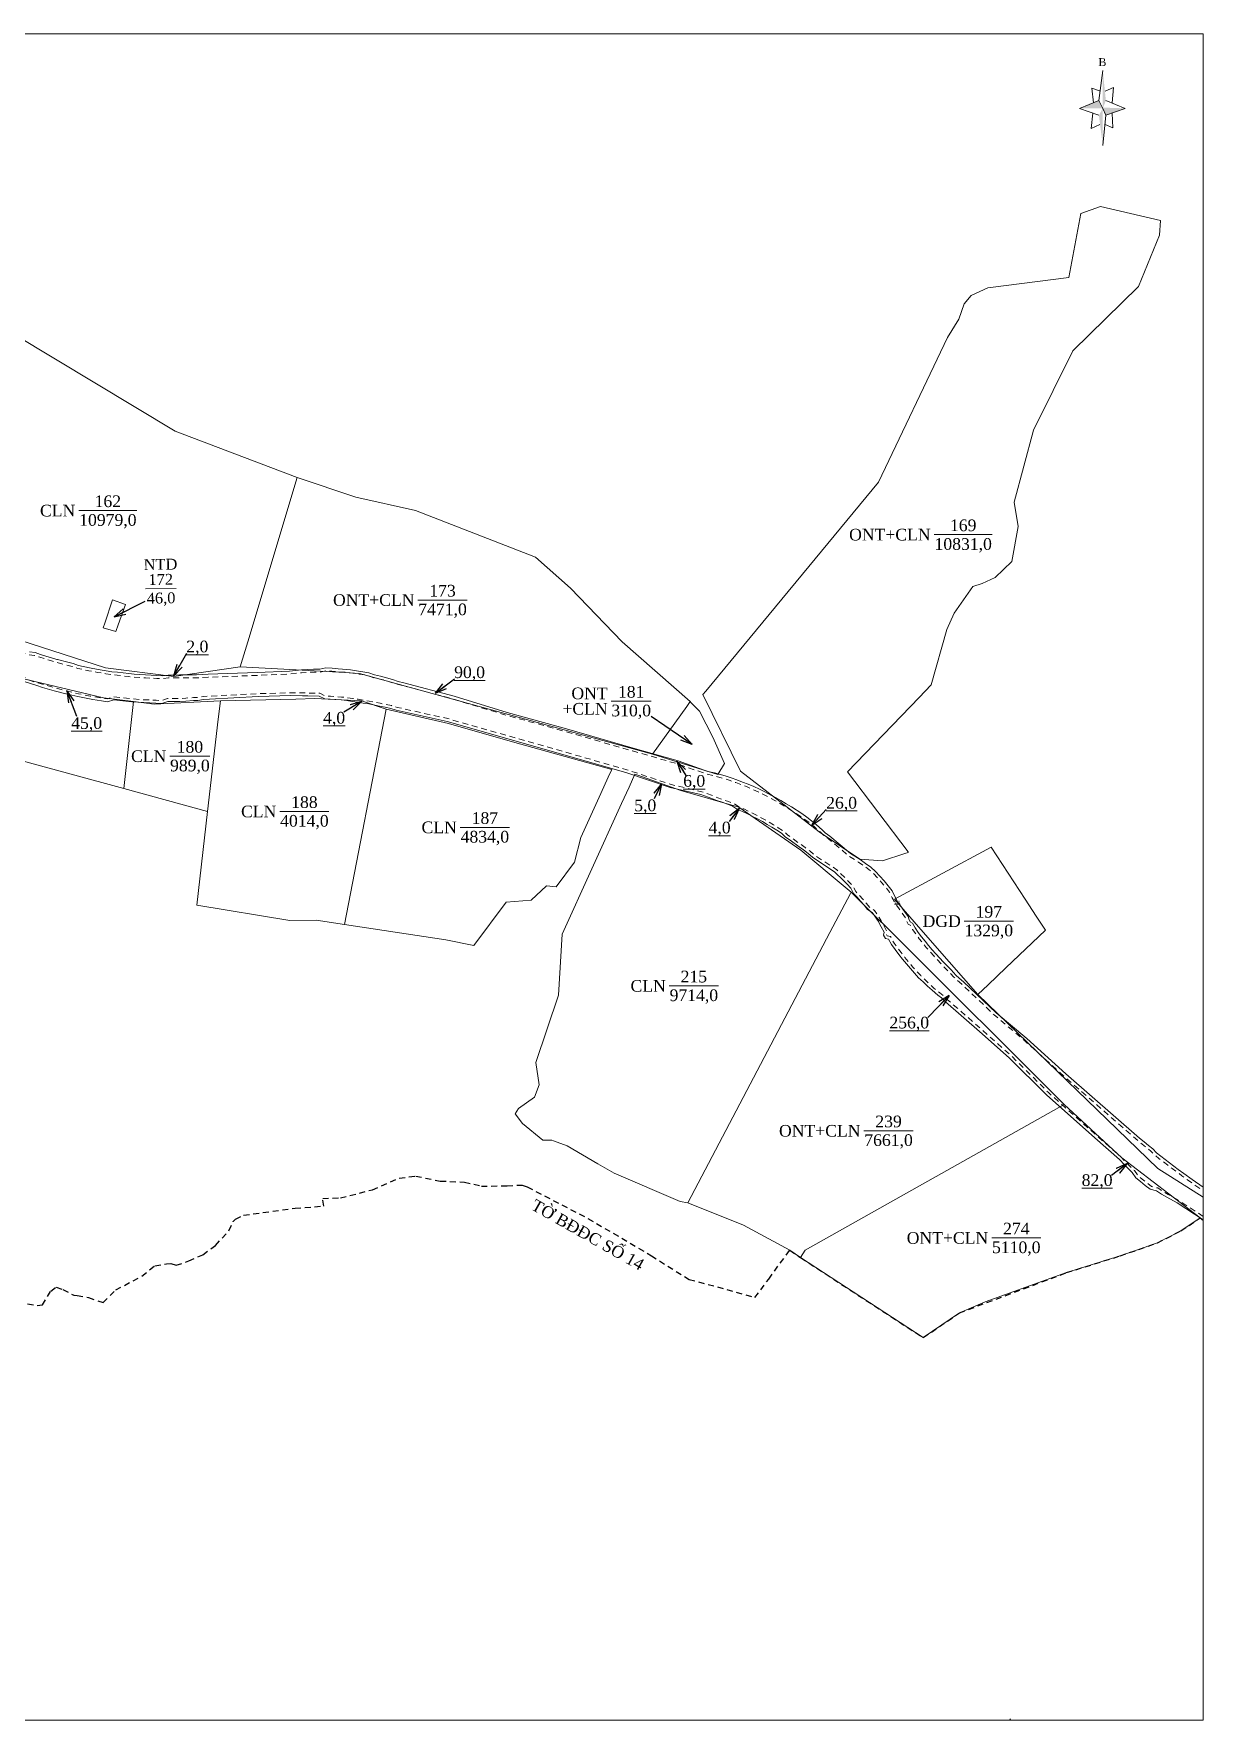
# Model space of a CAD drawing. Header units: metres. Extents: x 547819 to 548649, y 1841854 to 1842431.
# Drawn here: x 548249 to 548649, y 1841854 to 1842431 of the extents above; entities that cross this region are included whole.
import ezdxf
from ezdxf.enums import TextEntityAlignment as Align

# ---------------------------------------------------------------- set-up
doc = ezdxf.new("R2010")
doc.units = ezdxf.units.M
doc.header["$MEASUREMENT"] = 0
doc.linetypes.add('DGN Style 2', pattern=[3.355162, 2.013097, -1.342065])
for name, color, linetype, lineweight in [('Level 1', 7, 'Continuous', 0), ('Level 10', 7, 'Continuous', 0), ('Level 13', 7, 'Continuous', 0), ('Level 2', 7, 'Continuous', 0), ('Level 22', 7, 'Continuous', 0), ('Level 30', 7, 'Continuous', 0), ('Level 34', 7, 'Continuous', 0), ('Level 4', 7, 'Continuous', 0), ('Level 5', 7, 'Continuous', 0), ('Level 6', 7, 'Continuous', 0), ('Level 62', 7, 'Continuous', 0)]:
    doc.layers.add(name, color=color, linetype=linetype, lineweight=lineweight)
doc.styles.add('Style-STANDARD', font='STANDARD.shx')
doc.styles.add('Style-Times New Roman', font='times.ttf')
doc.styles.add('Style-Vntime', font='Vntime.shx')
doc.dimstyles.get("Standard").update_dxf_attribs({"dimtxt": 0.18, "dimasz": 0.18, "dimexe": 0.18, "dimexo": 0.0625, "dimgap": 0.09, "dimtad": 0, "dimtih": 1, "dimtoh": 1, "dimdec": 4, "dimzin": 0, "dimdsep": 46, "dimtxsty": 'Standard', "dimcen": 0.09, "dimadec": 0, "dimazin": 0, "dimtfac": 1, "dimtdec": 4, "dimtofl": 0, "dimtmove": 0, "dimatfit": 3, "dimfxl": 1, "dimtolj": 1, "dimtzin": 0, "dimarcsym": 0})

# ---------------------------------------------------------------- blocks, each defined once
blk = doc.blocks.new('N_THUA_18')
at = {"layer": 'Level 13', "color": 1, "linetype": 'Continuous', "lineweight": 0}
blk.add_line((-3.214408, 0), (6.747592, 0), dxfattribs=at)
at = {"layer": 'Level 13', "color": 5, "linetype": 'Continuous', "lineweight": 0, "style": 'Style-Times New Roman'}
blk.add_text('162', height=2, dxfattribs=at).set_placement((1.766592, 1.6), align=Align.MIDDLE_CENTER)
at = {"layer": 'Level 2', "color": 3, "linetype": 'Continuous', "lineweight": 0, "style": 'Style-Times New Roman'}
blk.add_text('CLN', height=2, dxfattribs=at).set_placement((-3.814408, 0), align=Align.MIDDLE_RIGHT)
at = {"layer": 'Level 4', "color": 1, "linetype": 'Continuous', "lineweight": 0, "style": 'Style-Times New Roman'}
blk.add_text('10979,0', height=2, dxfattribs=at).set_placement((1.766592, -1.6), align=Align.MIDDLE_CENTER)
blk = doc.blocks.new('N_THUA_19')
at = {"layer": 'Level 13', "color": 1, "linetype": 'Continuous', "lineweight": 0}
blk.add_line((-2.428015, -0.491715), (1.566651, -1.919022), dxfattribs=at)
at = {"layer": 'Level 13', "color": 5, "linetype": 'Continuous', "lineweight": 0, "style": 'Style-Times New Roman'}
blk.add_text('172', height=1.497107, rotation=340.33802, dxfattribs=at).set_placement((0, 0), align=Align.MIDDLE_CENTER)
at = {"layer": 'Level 2', "color": 3, "linetype": 'Continuous', "lineweight": 0, "style": 'Style-Times New Roman'}
blk.add_text('NTD', height=1.497107, rotation=340.33802, dxfattribs=at).set_placement((0.699859, 1.958724), align=Align.MIDDLE_CENTER)
at = {"layer": 'Level 4', "color": 1, "linetype": 'Continuous', "lineweight": 0, "style": 'Style-Times New Roman'}
blk.add_text('46,0', height=1.497107, rotation=340.33802, dxfattribs=at).set_placement((-0.861364, -2.410737), align=Align.MIDDLE_CENTER)
blk = doc.blocks.new('TerminatorOpen_0.5')
at = {"color": 0, "linetype": 'ByBlock', "lineweight": -2}
for q in [(-1, 0.25), (-1, 0), (-1, -0.25)]:
    blk.add_line((0, 0), q, dxfattribs=at)
blk = doc.blocks.new('N_THUA_20')
at = {"layer": 'Level 13', "color": 1, "linetype": 'Continuous', "lineweight": 0}
blk.add_line((1.70369, 0), (10.11369, 0), dxfattribs=at)
at = {"layer": 'Level 13', "color": 5, "linetype": 'Continuous', "lineweight": 0, "style": 'Style-Times New Roman'}
blk.add_text('173', height=2, dxfattribs=at).set_placement((5.90869, 1.6), align=Align.MIDDLE_CENTER)
at = {"layer": 'Level 2', "color": 3, "linetype": 'Continuous', "lineweight": 0, "style": 'Style-Times New Roman'}
blk.add_text('ONT+CLN', height=2, dxfattribs=at).set_placement((1.10369, 0), align=Align.MIDDLE_RIGHT)
at = {"layer": 'Level 4', "color": 1, "linetype": 'Continuous', "lineweight": 0, "style": 'Style-Times New Roman'}
blk.add_text('7471,0', height=2, dxfattribs=at).set_placement((5.90869, -1.6), align=Align.MIDDLE_CENTER)
blk = doc.blocks.new('N_THUA_22')
at = {"layer": 'Level 13', "color": 1, "linetype": 'Continuous', "lineweight": 0}
blk.add_line((-0.875749, 0), (5.980251, 0), dxfattribs=at)
at = {"layer": 'Level 13', "color": 5, "linetype": 'Continuous', "lineweight": 0, "style": 'Style-Times New Roman'}
blk.add_text('180', height=2, dxfattribs=at).set_placement((2.552251, 1.6), align=Align.MIDDLE_CENTER)
at = {"layer": 'Level 2', "color": 3, "linetype": 'Continuous', "lineweight": 0, "style": 'Style-Times New Roman'}
blk.add_text('CLN', height=2, dxfattribs=at).set_placement((-1.475749, 0), align=Align.MIDDLE_RIGHT)
at = {"layer": 'Level 4', "color": 1, "linetype": 'Continuous', "lineweight": 0, "style": 'Style-Times New Roman'}
blk.add_text('989,0', height=2, dxfattribs=at).set_placement((2.552251, -1.6), align=Align.MIDDLE_CENTER)
blk = doc.blocks.new('N_THUA_23')
at = {"layer": 'Level 13', "color": 1, "linetype": 'Continuous', "lineweight": 0}
blk.add_line((-2.041552, 0), (6.368448, 0), dxfattribs=at)
at = {"layer": 'Level 13', "color": 5, "linetype": 'Continuous', "lineweight": 0, "style": 'Style-Times New Roman'}
blk.add_text('188', height=2, dxfattribs=at).set_placement((2.163448, 1.6), align=Align.MIDDLE_CENTER)
at = {"layer": 'Level 2', "color": 3, "linetype": 'Continuous', "lineweight": 0, "style": 'Style-Times New Roman'}
blk.add_text('CLN', height=2, dxfattribs=at).set_placement((-2.641552, 0), align=Align.MIDDLE_RIGHT)
at = {"layer": 'Level 4', "color": 1, "linetype": 'Continuous', "lineweight": 0, "style": 'Style-Times New Roman'}
blk.add_text('4014,0', height=2, dxfattribs=at).set_placement((2.163448, -1.6), align=Align.MIDDLE_CENTER)
blk = doc.blocks.new('N_THUA_24')
at = {"layer": 'Level 13', "color": 1, "linetype": 'Continuous', "lineweight": 0}
blk.add_line((-2.042545, 0), (6.367455, 0), dxfattribs=at)
at = {"layer": 'Level 13', "color": 5, "linetype": 'Continuous', "lineweight": 0, "style": 'Style-Times New Roman'}
blk.add_text('187', height=2, dxfattribs=at).set_placement((2.162455, 1.6), align=Align.MIDDLE_CENTER)
at = {"layer": 'Level 2', "color": 3, "linetype": 'Continuous', "lineweight": 0, "style": 'Style-Times New Roman'}
blk.add_text('CLN', height=2, dxfattribs=at).set_placement((-2.642545, 0), align=Align.MIDDLE_RIGHT)
at = {"layer": 'Level 4', "color": 1, "linetype": 'Continuous', "lineweight": 0, "style": 'Style-Times New Roman'}
blk.add_text('4834,0', height=2, dxfattribs=at).set_placement((2.162455, -1.6), align=Align.MIDDLE_CENTER)
blk = doc.blocks.new('N_THUA_25')
at = {"layer": 'Level 13', "color": 1, "linetype": 'Continuous', "lineweight": 0}
blk.add_line((-2.038576, 0), (6.371424, 0), dxfattribs=at)
at = {"layer": 'Level 13', "color": 5, "linetype": 'Continuous', "lineweight": 0, "style": 'Style-Times New Roman'}
blk.add_text('215', height=2, dxfattribs=at).set_placement((2.166424, 1.6), align=Align.MIDDLE_CENTER)
at = {"layer": 'Level 2', "color": 3, "linetype": 'Continuous', "lineweight": 0, "style": 'Style-Times New Roman'}
blk.add_text('CLN', height=2, dxfattribs=at).set_placement((-2.638576, 0), align=Align.MIDDLE_RIGHT)
at = {"layer": 'Level 4', "color": 1, "linetype": 'Continuous', "lineweight": 0, "style": 'Style-Times New Roman'}
blk.add_text('9714,0', height=2, dxfattribs=at).set_placement((2.166424, -1.6), align=Align.MIDDLE_CENTER)
blk = doc.blocks.new('N_THUA_26')
at = {"layer": 'Level 13', "color": 1, "linetype": 'Continuous', "lineweight": 0}
blk.add_line((2.774286, 0), (9.630286, 0), dxfattribs=at)
at = {"layer": 'Level 13', "color": 5, "linetype": 'Continuous', "lineweight": 0, "style": 'Style-Times New Roman'}
blk.add_text('181', height=2, dxfattribs=at).set_placement((6.202286, 1.6), align=Align.MIDDLE_CENTER)
at = {"layer": 'Level 2', "color": 3, "linetype": 'Continuous', "lineweight": 0, "insert": (2.174286, 0), "char_height": 2, "attachment_point": 6, "line_spacing_factor": 0.791214, "style": 'Style-Times New Roman'}
blk.add_mtext('ONT\\P+CLN', dxfattribs=at)
at = {"layer": 'Level 4', "color": 1, "linetype": 'Continuous', "lineweight": 0, "style": 'Style-Times New Roman'}
blk.add_text('310,0', height=2, dxfattribs=at).set_placement((6.202286, -1.6), align=Align.MIDDLE_CENTER)
blk = doc.blocks.new('N_THUA_27')
at = {"layer": 'Level 13', "color": 1, "linetype": 'Continuous', "lineweight": 0}
blk.add_line((1.704687, 0), (10.114687, 0), dxfattribs=at)
at = {"layer": 'Level 13', "color": 5, "linetype": 'Continuous', "lineweight": 0, "style": 'Style-Times New Roman'}
blk.add_text('239', height=2, dxfattribs=at).set_placement((5.909687, 1.6), align=Align.MIDDLE_CENTER)
at = {"layer": 'Level 2', "color": 3, "linetype": 'Continuous', "lineweight": 0, "style": 'Style-Times New Roman'}
blk.add_text('ONT+CLN', height=2, dxfattribs=at).set_placement((1.104687, 0), align=Align.MIDDLE_RIGHT)
at = {"layer": 'Level 4', "color": 1, "linetype": 'Continuous', "lineweight": 0, "style": 'Style-Times New Roman'}
blk.add_text('7661,0', height=2, dxfattribs=at).set_placement((5.909687, -1.6), align=Align.MIDDLE_CENTER)
blk = doc.blocks.new('N_THUA_28')
at = {"layer": 'Level 13', "color": 1, "linetype": 'Continuous', "lineweight": 0}
blk.add_line((-1.69567, 0), (6.71433, 0), dxfattribs=at)
at = {"layer": 'Level 13', "color": 5, "linetype": 'Continuous', "lineweight": 0, "style": 'Style-Times New Roman'}
blk.add_text('197', height=2, dxfattribs=at).set_placement((2.50933, 1.6), align=Align.MIDDLE_CENTER)
at = {"layer": 'Level 2', "color": 3, "linetype": 'Continuous', "lineweight": 0, "style": 'Style-Times New Roman'}
blk.add_text('DGD', height=2, dxfattribs=at).set_placement((-2.29567, 0), align=Align.MIDDLE_RIGHT)
at = {"layer": 'Level 4', "color": 1, "linetype": 'Continuous', "lineweight": 0, "style": 'Style-Times New Roman'}
blk.add_text('1329,0', height=2, dxfattribs=at).set_placement((2.50933, -1.6), align=Align.MIDDLE_CENTER)
blk = doc.blocks.new('N_THUA_29')
at = {"layer": 'Level 13', "color": 1, "linetype": 'Continuous', "lineweight": 0}
blk.add_line((1.701696, 0), (10.111696, 0), dxfattribs=at)
at = {"layer": 'Level 13', "color": 5, "linetype": 'Continuous', "lineweight": 0, "style": 'Style-Times New Roman'}
blk.add_text('274', height=2, dxfattribs=at).set_placement((5.906696, 1.6), align=Align.MIDDLE_CENTER)
at = {"layer": 'Level 2', "color": 3, "linetype": 'Continuous', "lineweight": 0, "style": 'Style-Times New Roman'}
blk.add_text('ONT+CLN', height=2, dxfattribs=at).set_placement((1.101696, 0), align=Align.MIDDLE_RIGHT)
at = {"layer": 'Level 4', "color": 1, "linetype": 'Continuous', "lineweight": 0, "style": 'Style-Times New Roman'}
blk.add_text('5110,0', height=2, dxfattribs=at).set_placement((5.906696, -1.6), align=Align.MIDDLE_CENTER)
blk = doc.blocks.new('N_THUA_30')
at = {"layer": 'Level 13', "color": 1, "linetype": 'Continuous', "lineweight": 0}
blk.add_line((0.539516, 0), (10.501516, 0), dxfattribs=at)
at = {"layer": 'Level 13', "color": 5, "linetype": 'Continuous', "lineweight": 0, "style": 'Style-Times New Roman'}
blk.add_text('169', height=2, dxfattribs=at).set_placement((5.520516, 1.6), align=Align.MIDDLE_CENTER)
at = {"layer": 'Level 2', "color": 3, "linetype": 'Continuous', "lineweight": 0, "style": 'Style-Times New Roman'}
blk.add_text('ONT+CLN', height=2, dxfattribs=at).set_placement((-0.060484, 0), align=Align.MIDDLE_RIGHT)
at = {"layer": 'Level 4', "color": 1, "linetype": 'Continuous', "lineweight": 0, "style": 'Style-Times New Roman'}
blk.add_text('10831,0', height=2, dxfattribs=at).set_placement((5.520516, -1.6), align=Align.MIDDLE_CENTER)
blk = doc.blocks.new('*U38')
at = {"layer": 'Level 22', "linetype": 'Continuous', "lineweight": 0}
blk.add_hatch(color=250, dxfattribs=at).paths.add_polyline_path([(0.045, -0.218), (0.002, -0.128), (-0.295, -0.128), (-0.045, -0.028), (0.002, -0.128), (0.005, -0.128), (0.005, -0.118), (0.295, -0.128)])
at = {"layer": 'Level 22', "color": 250, "linetype": 'Continuous', "lineweight": 0}
for p, q in [((-0.045, -0.028), (0.005, 0.362)), ((-0.025, 0.092), (-0.135, 0.132)), ((-0.135, 0.132), (-0.115, -0.058)), ((0.035, 0.092), (0.145, 0.142)), ((0.145, 0.142), (0.125, -0.058)), ((-0.045, -0.028), (-0.295, -0.128)), ((-0.045, -0.218), (-0.295, -0.128)), ((-0.125, -0.188), (-0.145, -0.388)), ((0.005, -0.128), (-0.045, -0.028)), ((0.005, -0.128), (0.045, -0.218)), ((0.045, -0.028), (0.295, -0.128)), ((0.045, -0.218), (0.295, -0.128)), ((0.125, -0.188), (0.135, -0.378)), ((-0.145, -0.388), (-0.035, -0.338)), ((0.045, -0.218), (0.005, -0.608)), ((0.135, -0.378), (0.035, -0.338))]:
    blk.add_line(p, q, dxfattribs=at)
at = {"layer": 'Level 22', "color": 250, "linetype": 'Continuous', "lineweight": 0, "extrusion": (0, 0, -1)}
blk.add_solid([(-0.005, 0.362), (-0.045, -0.028), (-0.005, -0.128)], dxfattribs=at)
at = {"layer": 'Level 22', "color": 250, "linetype": 'Continuous', "lineweight": 0}
blk.add_solid([(0.005, -0.128), (0.005, -0.608), (-0.045, -0.218)], dxfattribs=at)
at = {"layer": 'Level 22', "color": 250, "linetype": 'Continuous', "lineweight": 0, "style": 'Style-Vntime'}
blk.add_text('B', height=0.102, dxfattribs=at).set_placement((0, 0.47), align=Align.MIDDLE_CENTER)

msp = doc.modelspace()

# ---------------------------------------------------------------- linework, layer by layer
at = {"layer": 'Level 10', "color": 7, "lineweight": 0}
for p, q in [((548279.45, 1842172.88), (548282.81, 1842202.66)), ((548355.02, 1842126.29), (548369.34, 1842200.07)), ((548279.45, 1842172.88), (548308.21, 1842165.07)), ((548648.09, 1842025.83), (548649.151152, 1842025.130975)), ((548511.23, 1842012.26), (548553.26, 1841984.86))]:
    msp.add_line(p, q, dxfattribs=at)
at = {"layer": 'Level 10', "color": 7, "lineweight": 0, "flags": 128}
for points in [[(548634.52, 1842367.43), (548634.14, 1842362.34), (548626.93, 1842344.8), (548604.46, 1842322.8), (548591.02, 1842295.54), (548584.44, 1842270.96), (548585.81, 1842262.58), (548583.63, 1842250.58), (548577.93, 1842245.16), (548573.38, 1842243.12), (548570.29, 1842242.01), (548563.85, 1842232.93), (548561.39, 1842227.29), (548556.02, 1842208.38), (548551.8661, 1842204.0699), (548527.3, 1842178.58), (548548.0372, 1842151.1592), (548548.15, 1842151.01), (548546.9833, 1842150.6304), (548539.36, 1842148.15), (548531.49, 1842148.7), (548517.64, 1842158.03), (548490.71, 1842178.87), (548477.82, 1842205.04), (548478.7714, 1842206.1915), (548537.9, 1842277.76), (548561.57, 1842327.27), (548565.46, 1842333.64), (548567.28, 1842338.89), (548569.7, 1842341.67), (548575.33, 1842344.32), (548603.09, 1842347.92), (548607.21, 1842369.77), (548614, 1842372.13), (548634.52, 1842367.43)], [(548209.38, 1842289.72), (548242.11, 1842328.38), (548297.13, 1842295.21), (548338.83, 1842279.38)], [(548319.39, 1842214.54), (548320.17, 1842217.13), (548321.97, 1842223.14), (548338.83, 1842279.38)], [(548338.83, 1842279.38), (548358.98, 1842272.69), (548379.4, 1842268.13), (548420.44, 1842252.08), (548432.47, 1842241.44), (548450.12, 1842223.06), (548473.45, 1842202.63)], [(548280.1, 1842235.93), (548275.65, 1842237.52), (548272.96, 1842229.52), (548272.41, 1842227.88), (548276.81, 1842226.68), (548277.61, 1842228.92), (548280.1, 1842235.93)], [(548308.21, 1842165.07), (548311.83, 1842196.67), (548312.59, 1842202.86)], [(548460.58, 1842184.61), (548472.2454, 1842200.9434), (548473.45, 1842202.63)], [(548204.5, 1842182.03), (548211.03, 1842172.04), (548212.81, 1842177.4), (548221.14, 1842189.67), (548227.78, 1842186.92), (548279.45, 1842172.88)], [(548308.21, 1842165.07), (548304.53, 1842132.98), (548336.4, 1842127.65), (548345.37, 1842127.75), (548355.02, 1842126.29)], [(548576.55, 1842152.75), (548588.19, 1842134.96), (548591.98, 1842129.17), (548595.14, 1842124.34), (548581.53, 1842111.47), (548575.44, 1842105.71), (548571.9, 1842102.37)], [(548472.66, 1842031.02), (548521.3103, 1842123.6069), (548525.4, 1842131.39), (548528.29, 1842136.88), (548528.56, 1842137.4)], [(548511.23, 1842012.26), (548512.78, 1842014.85), (548601.54, 1842064.73)], [(548472.66, 1842031.02), (548491.65, 1842023.35), (548507.54, 1842014.81), (548511.23, 1842012.26)], [(548553.26, 1841984.86), (548565.62, 1841993.33), (548574.48, 1841997.08), (548602.34, 1842007.11), (548620.73, 1842012.85), (548633.45, 1842017.29), (548641.47, 1842021.43), (548648.09, 1842025.83)], [(548582.745662, 1841853.834598), (548583.09, 1841854.27)]]:
    msp.add_lwpolyline(points, dxfattribs=at)
at = {"layer": 'Level 10', "color": 30, "lineweight": 0, "flags": 128}
for points in [[(548181.53, 1842246.81), (548186.2952, 1842245.2685), (548195.799, 1842242.194), (548201.53, 1842240.34), (548207.73, 1842237.74), (548229.02, 1842228.83), (548233.19, 1842227.08), (548273.24, 1842214.19), (548296.64, 1842211.26), (548319.39, 1842214.54)], [(548228.39, 1842216.9), (548241.89, 1842211.24), (548272.52, 1842203.98), (548282.81, 1842202.66)], [(548319.39, 1842214.54), (548334.31, 1842213.7), (548355.18, 1842212.57), (548360.18, 1842212.3), (548386.31, 1842205.09), (548460.58, 1842184.61)], [(548282.81, 1842202.66), (548289.87, 1842201.76), (548312.59, 1842202.86)], [(548312.59, 1842202.86), (548338.44, 1842203.44), (548344.95, 1842203.74), (548360.86, 1842202.93), (548369.34, 1842200.07)], [(548473.45, 1842202.63), (548473.8383, 1842202.2244), (548476.6, 1842199.34), (548481.26, 1842190.46), (548485.17, 1842181.43), (548482.93, 1842177.65), (548460.58, 1842184.61)], [(548369.34, 1842200.07), (548390.7, 1842195.12), (548395.77, 1842193.69), (548415.45, 1842188.12), (548430.68, 1842183.83), (548446.56, 1842179.36), (548445.39, 1842176.78), (548442.82, 1842171.14), (548435.99, 1842156.14), (548433.87, 1842147.7), (548427.52, 1842139.25), (548424.24, 1842139.53), (548419.03, 1842134.69), (548410.48, 1842133.92), (548399.36, 1842119.11), (548389.77, 1842121.04), (548355.02, 1842126.29)], [(548472.66, 1842031.02), (548469.99, 1842031.46), (548447.41, 1842041.14), (548441.8134, 1842044.4111), (548431.31, 1842050.55), (548426.6357, 1842052.22), (548426.02, 1842052.44), (548423.02, 1842052.42), (548416.04, 1842058.15), (548413.54, 1842061.52), (548414.68, 1842063.28), (548420.12, 1842067.15), (548421.72, 1842071.38), (548420.62, 1842079.11), (548428.36, 1842102.1), (548429.64, 1842123), (548449.95, 1842167.73), (548452.51, 1842173.37), (548454.5228, 1842177.8002), (548455.5727, 1842177.495), (548470.27, 1842172.25), (548490.14, 1842166.48), (548511.35, 1842151.79), (548526.5619, 1842139.0707), (548528.56, 1842137.4)], [(548571.9, 1842102.37), (548562.12, 1842113.53), (548551.58, 1842125.56), (548543.36, 1842134.94), (548576.55, 1842152.75)], [(548528.56, 1842137.4), (548529.83, 1842136.13), (548534.7733, 1842131.2086), (548543.37, 1842122.65), (548601.54, 1842064.73)], [(548571.9, 1842102.37), (548616.1874, 1842059.5689), (548633.58, 1842042.76), (548649.151152, 1842032.98981)], [(548601.54, 1842064.73), (548621.29, 1842046.38), (548648.09, 1842025.83)]]:
    msp.add_lwpolyline(points, dxfattribs=at)
at = {"layer": 'Level 30', "color": 5, "linetype": 'Continuous', "lineweight": 0, "flags": 128}
for points in [[(548247.2082, 1842219.6853), (548249.1606, 1842219.4082), (548250.9943, 1842218.7979), (548252.8359, 1842218.2122), (548254.6853, 1842217.6511), (548256.5419, 1842217.1146), (548256.7354, 1842217.0603), (548260.2758, 1842216.1163), (548262.1524, 1842215.6545), (548263.9788, 1842214.968), (548267.7673, 1842214.1687), (548270.6722, 1842213.6269), (548273.4866, 1842213.1599), (548275.4014, 1842212.8746), (548277.3274, 1842212.6727), (548281.1723, 1842212.2302), (548283.0988, 1842212.0474), (548286.9584, 1842211.7589), (548290.8243, 1842211.5735), (548292.7587, 1842211.5195), (548294.6957, 1842211.737), (548296.6276, 1842211.7346), (548298.5594, 1842211.7579), (548300.4921, 1842211.7641), (548302.427, 1842211.7533), (548302.9109, 1842211.7547), (548304.4123, 1842211.7635), (548306.4086, 1842211.8876), (548308.3787, 1842211.9837), (548325.1139, 1842212.6256), (548336.2676, 1842213.0804), (548338.2597, 1842213.292), (548339.3018, 1842213.4027), (548340.2985, 1842213.5011), (548342.393, 1842213.6766), (548344.4928, 1842213.7271), (548346.5932, 1842213.7044), (548348.7141, 1842214.1639), (548350.8224, 1842214.0567), (548352.9281, 1842213.9073), (548355.842, 1842213.6307), (548357.1285, 1842213.4825), (548359.2215, 1842213.2072), (548361.3085, 1842212.89), (548363.3888, 1842212.5312), (548365.3923, 1842211.791), (548367.4498, 1842211.3507), (548369.4845, 1842210.8139), (548371.4921, 1842210.1816), (548373.4165, 1842209.5406), (548375.3688, 1842209.0979), (548392.5902, 1842204.4646), (548410.815, 1842198.9253), (548431.0728, 1842193.3556), (548453.9138, 1842186.6995), (548469.3301, 1842182.3091), (548479.4683, 1842178.7567), (548481.788, 1842178.2076), (548485.454, 1842177.2526), (548487.4294, 1842176.5633), (548489.3906, 1842175.8346), (548491.3368, 1842175.0668), (548493.3153, 1842174.3721), (548495.2315, 1842173.5262), (548497.1304, 1842172.6421), (548499.0112, 1842171.7202), (548501.2802, 1842170.5449), (548502.7156, 1842169.7645), (548504.5378, 1842168.7315), (548506.3389, 1842167.6622), (548508.1183, 1842166.5572), (548511.6321, 1842164.2748), (548513.3427, 1842163.0645), (548515.0287, 1842161.8203), (548516.6543, 1842160.4977), (548518.6017, 1842158.7451), (548519.7032, 1842157.7234), (548521.2994, 1842156.5152), (548528.3026, 1842150.6465), (548531.608, 1842148.5217), (548533.4984, 1842147.2355), (548535.2641, 1842145.9449), (548536.8628, 1842144.4637), (548538.3717, 1842142.8908), (548539.8288, 1842141.2698), (548541.2323, 1842139.6022), (548542.581, 1842137.8899), (548543.5298, 1842135.8903), (548544.5804, 1842133.9884), (548545.842, 1842132.2303), (548546.3197, 1842131.5317), (548547.4165, 1842129.9435), (548548.0902, 1842129.0022), (548548.3013, 1842128.257), (548548.815, 1842127.2082), (548549.5603, 1842126.8153), (548550.4527, 1842125.1261), (548551.5638, 1842123.5859), (548552.7054, 1842122.0682), (548553.8772, 1842120.5736), (548555.0786, 1842119.1027), (548556.3092, 1842117.6562), (548557.5684, 1842116.2346), (548560.1454, 1842113.4431), (548562.8183, 1842110.7405), (548564.4723, 1842109.0259), (548565.532, 1842107.9608), (548567.0783, 1842106.6896), (548578.2137, 1842096.1056), (548588.7044, 1842087.2302), (548602.1023, 1842075.1315), (548627.3332, 1842053.1434), (548628.8744, 1842051.8635), (548630.3487, 1842050.6625), (548631.8223, 1842049.5039), (548633.1486, 1842048.174), (548634.6006, 1842046.9902), (548636.0759, 1842045.8356), (548637.574, 1842044.7108), (548639.0636, 1842043.5725), (548640.5744, 1842042.4605), (548642.4565, 1842041.0523), (548645.2972, 1842038.998), (548649.151152, 1842036.355897)], [(548649.151152, 1842025.195541), (548640.1876, 1842031.0092), (548636.6793, 1842032.9833), (548634.8828, 1842034.0337), (548633.1388, 1842035.1678), (548630.9796, 1842035.7425), (548629.3034, 1842037.001), (548627.6528, 1842038.2928), (548626.0283, 1842039.6173), (548624.81, 1842041.4119), (548623.3209, 1842042.8729), (548622.1499, 1842044.0712), (548620.4927, 1842045.8022), (548612.0189, 1842053.234), (548595.4925, 1842068.0379), (548582.6975, 1842080.6582), (548572.4823, 1842089.7127), (548560.905, 1842099.8037), (548559.473, 1842101.2025), (548558.2989, 1842102.14), (548556.2788, 1842103.8031), (548554.7311, 1842105.2123), (548553.252, 1842106.6929), (548551.6807, 1842108.0879), (548550.2597, 1842109.6289), (548548.8697, 1842111.198), (548547.5115, 1842112.7946), (548546.1854, 1842114.4181), (548544.8921, 1842116.0677), (548543.632, 1842117.7429), (548542.4057, 1842119.4429), (548541.3939, 1842121.2891), (548540.2842, 1842121.5321), (548539.6835, 1842122.6733), (548539.8215, 1842123.736), (548538.8134, 1842125.5705), (548538.3237, 1842126.4943), (548537.8906, 1842127.3184), (548537.8906, 1842127.3185), (548537.3209, 1842128.1739), (548536.7156, 1842129.1587), (548535.8212, 1842130.406), (548534.1331, 1842131.456), (548532.998, 1842132.8971), (548531.8168, 1842134.3005), (548530.5905, 1842135.6649), (548529.3205, 1842136.9886), (548528.4783, 1842138.7676), (548527.2147, 1842140.1408), (548525.8373, 1842141.5404), (548523.029, 1842144.2666), (548515.3569, 1842149.326), (548513.8699, 1842150.6663), (548512.2733, 1842151.8362), (548510.7169, 1842152.9374), (548507.6454, 1842155.1802), (548506.0937, 1842156.2781), (548504.681, 1842157.5871), (548503.0817, 1842158.6252), (548501.462, 1842159.6312), (548499.8224, 1842160.6045), (548498.1637, 1842161.5448), (548496.4866, 1842162.4518), (548494.7916, 1842163.3251), (548493.0795, 1842164.1643), (548491.351, 1842164.9691), (548489.6067, 1842165.7391), (548487.9766, 1842166.7922), (548486.1965, 1842167.4944), (548484.4028, 1842168.1609), (548482.5961, 1842168.7914), (548480.8094, 1842169.488), (548477.1103, 1842170.8416), (548466.6405, 1842173.2811), (548451.4352, 1842178.3798), (548390.2423, 1842195.8401), (548372.8104, 1842199.7004), (548370.9031, 1842200.3085), (548368.966, 1842200.7161), (548367.0936, 1842201.0779), (548363.3699, 1842201.8551), (548361.4869, 1842202.1267), (548359.615, 1842202.4495), (548357.7371, 1842202.7349), (548355.8539, 1842202.9826), (548353.9661, 1842203.1926), (548352.0744, 1842203.3649), (548350.1797, 1842203.4993), (548348.2827, 1842203.5957), (548346.4027, 1842204.5469), (548342.5676, 1842204.5812), (548340.646, 1842204.6394), (548336.6774, 1842204.679), (548325.5171, 1842204.3588), (548308.7919, 1842203.5107), (548306.8219, 1842203.4146), (548304.8398, 1842202.9981), (548303.3363, 1842203.0334), (548300.7789, 1842202.8227), (548298.7286, 1842202.7278), (548296.6764, 1842202.703), (548294.6241, 1842202.7056), (548292.5569, 1842202.0268), (548290.4959, 1842202.0844), (548286.3771, 1842202.282), (548282.265, 1842202.5893), (548278.1626, 1842203.0061), (548276.116, 1842203.2555), (548273.935, 1842202.5632), (548271.8828, 1842202.8691), (548268.8666, 1842203.3695), (548267.7916, 1842203.5626), (548263.7203, 1842204.3651), (548261.6931, 1842204.8069), (548259.6922, 1842205.361), (548255.6718, 1842206.3787), (548251.6799, 1842207.5032), (548249.6955, 1842208.1054), (548245.7518, 1842209.3886)]]:
    msp.add_lwpolyline(points, dxfattribs=at)
at = {"layer": 'Level 34', "color": 2, "linetype": 'DGN Style 2', "lineweight": 30}
for p, q in [((548353.7, 1842032.71), (548364.62, 1842035.49)), ((548364.62, 1842035.49), (548373.81, 1842039.49)), ((548373.81, 1842039.49), (548379.52, 1842040.16)), ((548379.52, 1842040.16), (548387.84, 1842038.47)), ((548387.84, 1842038.47), (548396.12, 1842038.12)), ((548396.12, 1842038.12), (548401.96, 1842036.75)), ((548401.96, 1842036.75), (548410.76, 1842036.81)), ((548410.76, 1842036.81), (548415.86, 1842037.11)), ((548415.86, 1842037.11), (548417.61, 1842036.47)), ((548417.61, 1842036.47), (548438.45, 1842025.68)), ((548320.5, 1842026.79), (548338.16, 1842029.16)), ((548338.16, 1842029.16), (548347.98, 1842029.9)), ((548347.6, 1842032.51), (548353.7, 1842032.71)), ((548347.98, 1842029.9), (548347.6, 1842032.51)), ((548315.5, 1842021.48), (548316.94, 1842024.63)), ((548316.94, 1842024.63), (548317.76, 1842025.39)), ((548317.76, 1842025.39), (548320.5, 1842026.79)), ((548438.45, 1842025.68), (548460.15, 1842012.91)), ((548641.47, 1842021.43), (548648.09, 1842025.83)), ((548648.09, 1842025.83), (548649.151152, 1842025.130975)), ((548310.95, 1842016.46), (548315.5, 1842021.48)), ((548620.73, 1842012.85), (548633.45, 1842017.29)), ((548633.45, 1842017.29), (548641.47, 1842021.43)), ((548301.78, 1842011.13), (548306.54, 1842013.26)), ((548306.54, 1842013.26), (548310.95, 1842016.46)), ((548460.15, 1842012.91), (548473.08, 1842004.78)), ((548500.36, 1842004.93), (548507.54, 1842014.81)), ((548507.54, 1842014.81), (548511.23, 1842012.26)), ((548511.23, 1842012.26), (548553.26, 1841984.86)), ((548602.34, 1842007.11), (548620.73, 1842012.85)), ((548276.73, 1842001.17), (548285.71, 1842005.92)), ((548285.71, 1842005.92), (548290.14, 1842009.49)), ((548290.14, 1842009.49), (548294.14, 1842010.14)), ((548294.14, 1842010.14), (548295.59, 1842010.25)), ((548295.59, 1842010.25), (548297.48, 1842009.63)), ((548297.48, 1842009.63), (548301.78, 1842011.13)), ((548565.62, 1841993.33), (548602.34, 1842007.11)), ((548251.6, 1841996.05), (548254.54, 1842000.79)), ((548254.54, 1842000.79), (548256.36, 1842002.14)), ((548256.36, 1842002.14), (548258.63, 1842001.29)), ((548258.63, 1842001.29), (548262.34, 1841999.44)), ((548272.41, 1841996.87), (548276.73, 1842001.17)), ((548473.08, 1842004.78), (548482.78, 1842002.21)), ((548482.78, 1842002.21), (548495.59, 1841998.57)), ((548495.59, 1841998.57), (548500.36, 1842004.93)), ((548243.26, 1841997.01), (548249.8, 1841995.9)), ((548249.8, 1841995.9), (548251.6, 1841996.05)), ((548262.34, 1841999.44), (548263.52, 1841999.34)), ((548263.52, 1841999.34), (548267.37, 1841998.58)), ((548267.37, 1841998.58), (548272.41, 1841996.87)), ((548553.26, 1841984.86), (548565.62, 1841993.33))]:
    msp.add_line(p, q, dxfattribs=at)
at = {"layer": 'Level 6', "color": 2, "linetype": 'DGN Style 2', "lineweight": 0, "flags": 128}
for points in [[(547819.493736, 1842096.411103), (547821.06439, 1842096.983843), (547822.863164, 1842097.680879), (547824.693919, 1842098.432817), (547826.384412, 1842099.377896), (547828.075464, 1842100.152831), (547829.808743, 1842100.926297), (547832.001074, 1842101.885285), (547833.420609, 1842102.532284), (547835.170386, 1842103.551681), (547848.809898, 1842110.549784), (547865.525614, 1842119.341013), (547882.784232, 1842128.236202), (547900.569812, 1842137.688307), (547902.327599, 1842138.678463), (547904.095365, 1842139.660444), (547905.875475, 1842140.601145), (547907.690175, 1842141.50695), (547909.49637, 1842142.428625), (547911.31706, 1842143.301425), (547913.152409, 1842144.163221), (547914.994539, 1842145.010278), (547916.843462, 1842145.842602), (547918.698945, 1842146.660177), (547920.560879, 1842147.462802), (547922.429205, 1842148.250494), (547924.313105, 1842149.027077), (547926.178641, 1842149.822636), (547928.054485, 1842150.560993), (547931.851613, 1842152.003271), (547931.882365, 1842152.014676), (547933.748302, 1842152.697812), (547939.437646, 1842154.678395), (547941.44428, 1842155.052781), (547943.435086, 1842155.692632), (547947.311121, 1842156.887383), (547948.654843, 1842157.285784), (547949.250115, 1842157.459691), (547951.198849, 1842158.017967), (547953.150631, 1842158.560223), (547955.192762, 1842159.110011), (547957.062539, 1842159.973927), (547958.936317, 1842160.446357), (547960.899768, 1842160.895734), (547963.380149, 1842161.403563), (547964.873769, 1842161.700704), (547966.835082, 1842162.194066), (547979.503086, 1842165.298415), (547981.020759, 1842165.714942), (547981.439663, 1842165.831214), (547983.302857, 1842166.364699), (547985.181553, 1842166.887392), (547987.031395, 1842167.475701), (547990.743182, 1842168.548301), (547992.654853, 1842169.142662), (547996.186837, 1842170.318852), (547998.180734, 1842170.539803), (548000.120998, 1842171.258241), (548001.946243, 1842171.961934), (548005.555551, 1842173.436897), (548007.410739, 1842174.238721), (548009.090297, 1842175.269976), (548012.549282, 1842176.903841), (548013.184921, 1842177.216351), (548016.074453, 1842178.685389), (548017.699377, 1842179.756423), (548021.527525, 1842181.725995), (548024.6739, 1842183.37109), (548032.227787, 1842188.208944), (548033.535353, 1842189.068733), (548035.674969, 1842190.430145), (548037.578359, 1842191.517752), (548039.175813, 1842192.96347), (548040.944992, 1842193.818612), (548042.852322, 1842194.693973), (548044.780631, 1842195.532671), (548044.802438, 1842195.541856), (548046.717518, 1842196.329261), (548048.673953, 1842197.088755), (548050.562371, 1842197.778644), (548052.651304, 1842198.104243), (548054.717723, 1842198.705555), (548056.74197, 1842199.192664), (548057.247741, 1842199.307581), (548058.760769, 1842199.643133), (548060.702225, 1842200.282287), (548064.960165, 1842201.61012), (548066.724978, 1842202.219282), (548066.868785, 1842202.269567), (548070.415681, 1842203.553936), (548072.076145, 1842204.11676), (548074.044288, 1842204.287314), (548075.953743, 1842205.020798), (548077.726697, 1842205.742955), (548079.484838, 1842206.500457), (548081.227533, 1842207.29283), (548082.926446, 1842208.106785), (548084.689746, 1842208.864188), (548086.397528, 1842209.768099), (548088.076197, 1842210.634955), (548090.201185, 1842211.712174), (548091.581677, 1842212.43918), (548093.256379, 1842213.547389), (548103.292388, 1842218.99639), (548111.863778, 1842224.408974), (548113.32763, 1842225.407949), (548113.5356, 1842225.548732), (548115.266248, 1842226.691994), (548117.05651, 1842227.773482), (548118.802719, 1842228.885653), (548120.623042, 1842229.808724), (548123.571366, 1842231.210044), (548124.392584, 1842231.580471), (548126.305918, 1842232.410432), (548128.227017, 1842233.198701), (548130.165517, 1842233.921654), (548132.119632, 1842234.573875), (548134.619772, 1842235.27244), (548138.048096, 1842236.174317), (548149.0122, 1842240.186743), (548152.946544, 1842242.151795), (548154.621255, 1842242.932008), (548156.61654, 1842243.786336), (548158.627827, 1842244.462651), (548160.72388, 1842244.893635), (548162.778157, 1842245.245131), (548164.994749, 1842245.105252), (548167.251811, 1842245.338066), (548169.415968, 1842245.488555), (548171.583859, 1842245.56695), (548173.754643, 1842245.572962), (548175.543057, 1842245.523445), (548178.087849, 1842245.367965), (548180.245454, 1842245.157539), (548182.396297, 1842244.875179), (548184.536594, 1842244.52122), (548186.81391, 1842244.066158), (548189.094675, 1842244.235037), (548191.062661, 1842243.703268), (548193.094717, 1842243.080848), (548195.007768, 1842242.121505), (548196.941005, 1842241.068501), (548197.883106, 1842240.523852), (548200.626036, 1842238.856805), (548202.692931, 1842238.489384), (548218.484007, 1842230.858486), (548237.678116, 1842222.114219), (548239.223977, 1842221.542316), (548241.412639, 1842220.75561), (548243.228964, 1842220.092245), (548246.961532, 1842218.710287), (548248.930579, 1842218.430825), (548250.68485, 1842217.846961), (548252.539183, 1842217.257211), (548254.401318, 1842216.692247), (548256.267999, 1842216.152834), (548256.471479, 1842216.095734), (548260.027482, 1842215.147573), (548261.855967, 1842214.697614), (548263.698051, 1842214.005219), (548267.57238, 1842213.18781), (548270.49866, 1842212.642023), (548273.331057, 1842212.172036), (548275.275527, 1842211.882316), (548277.218102, 1842211.678678), (548281.067892, 1842211.235615), (548283.01429, 1842211.050927), (548286.897167, 1842210.760687), (548290.786392, 1842210.574169), (548292.800745, 1842210.517937), (548294.751048, 1842210.73693), (548296.633009, 1842210.734593), (548298.567034, 1842210.757919), (548300.490913, 1842210.764091), (548302.425656, 1842210.753292), (548302.915277, 1842210.754708), (548304.44628, 1842210.763682), (548306.463986, 1842210.889113), (548308.422226, 1842210.984634), (548325.153435, 1842211.626381), (548336.340863, 1842212.082556), (548339.40374, 1842212.407902), (548340.389378, 1842212.50521), (548342.446818, 1842212.677605), (548344.49942, 1842212.72697), (548346.69494, 1842212.703242), (548348.796, 1842213.158444), (548350.761617, 1842213.058499), (548352.845452, 1842212.91065), (548355.73752, 1842212.636122), (548357.006067, 1842212.489991), (548359.081149, 1842212.217047), (548361.14837, 1842211.902854), (548363.128361, 1842211.561354), (548365.112964, 1842210.828136), (548367.217494, 1842210.377772), (548369.206595, 1842209.853002), (548371.183866, 1842209.230254), (548373.147265, 1842208.576264), (548375.12823, 1842208.127064), (548392.314823, 1842203.503129), (548410.536995, 1842197.964627), (548430.800346, 1842192.393401), (548453.636962, 1842185.738579), (548469.02754, 1842181.355504), (548479.187016, 1842177.795649), (548481.546752, 1842177.237072), (548485.162749, 1842176.295098), (548487.090489, 1842175.622428), (548489.032925, 1842174.9007), (548490.987533, 1842174.129583), (548492.947168, 1842173.441507), (548494.818495, 1842172.615416), (548496.69925, 1842171.739764), (548498.561107, 1842170.827149), (548500.811357, 1842169.661562), (548502.230154, 1842168.890188), (548504.035916, 1842167.866507), (548505.819822, 1842166.807415), (548507.582107, 1842165.713043), (548511.070726, 1842163.447), (548512.75696, 1842162.253939), (548514.415913, 1842161.029699), (548516.003866, 1842159.737729), (548517.927161, 1842158.006823), (548519.059807, 1842156.956233), (548520.676107, 1842155.732819), (548527.708723, 1842149.839468), (548531.056272, 1842147.687573), (548532.921922, 1842146.418213), (548534.627088, 1842145.171859), (548536.161556, 1842143.75017), (548537.638837, 1842142.21023), (548539.074202, 1842140.61341), (548540.456762, 1842138.970691), (548541.725789, 1842137.359543), (548542.639563, 1842135.43376), (548543.733573, 1842133.453275), (548545.022931, 1842131.656493), (548545.495536, 1842130.965344), (548546.598424, 1842129.368328), (548547.175568, 1842128.561938), (548547.363674, 1842127.897906), (548548.060317, 1842126.4756), (548548.820505, 1842126.074852), (548549.601002, 1842124.597469), (548550.758643, 1842122.992755), (548551.912259, 1842121.45908), (548553.096395, 1842119.948745), (548554.310448, 1842118.462354), (548555.55401, 1842117.000618), (548556.82665, 1842115.563845), (548559.422298, 1842112.752144), (548562.102915, 1842110.041741), (548563.757951, 1842108.326068), (548564.858348, 1842107.220063), (548566.415453, 1842105.93998), (548577.545732, 1842095.360848), (548588.046183, 1842086.477199), (548601.438646, 1842074.383408), (548626.68517, 1842052.381692), (548628.239155, 1842051.091175), (548629.723823, 1842049.881729), (548631.156819, 1842048.755054), (548632.476849, 1842047.43144), (548633.976434, 1842046.208845), (548635.467473, 1842045.041927), (548636.970191, 1842043.91366), (548638.463573, 1842042.772469), (548639.978462, 1842041.65746), (548641.863924, 1842040.246745), (548644.721392, 1842038.180318), (548649.151152, 1842035.143466)], [(548649.151152, 1842026.387459), (548640.705384, 1842031.865289), (548637.176902, 1842033.850745), (548635.408048, 1842034.884981), (548633.550196, 1842036.093117), (548631.424605, 1842036.658871), (548629.911825, 1842037.794675), (548628.276976, 1842039.074147), (548626.773536, 1842040.299944), (548625.581426, 1842042.055965), (548624.028752, 1842043.579339), (548622.868691, 1842044.766445), (548621.184868, 1842046.525253), (548612.682215, 1842053.982359), (548596.177622, 1842068.766725), (548583.380756, 1842081.388865), (548573.142498, 1842090.463803), (548561.583459, 1842100.538886), (548560.13602, 1842101.952767), (548558.928717, 1842102.91678), (548556.933626, 1842104.559291), (548555.421843, 1842105.935787), (548553.938302, 1842107.420833), (548552.381977, 1842108.802539), (548551.001617, 1842110.299466), (548549.624885, 1842111.853589), (548548.279656, 1842113.434941), (548546.966201, 1842115.04296), (548545.68524, 1842116.676821), (548544.437163, 1842118.336037), (548543.252907, 1842119.977754), (548542.052202, 1842122.168641), (548540.952454, 1842122.409462), (548540.715975, 1842122.858721), (548540.85525, 1842123.931244), (548539.693415, 1842126.045505), (548539.208072, 1842126.961086), (548538.8906, 1842127.56517), (548538.8906, 1842127.621025), (548538.163302, 1842128.713057), (548537.54895, 1842129.712584), (548536.51808, 1842131.150201), (548534.810169, 1842132.212523), (548533.773529, 1842133.528621), (548532.571409, 1842134.956876), (548531.323362, 1842136.345472), (548530.154722, 1842137.563526), (548529.317091, 1842139.332874), (548527.939204, 1842140.830275), (548526.542031, 1842142.249967), (548523.65805, 1842145.049635), (548515.970391, 1842150.119295), (548514.501802, 1842151.443001), (548512.857658, 1842152.647738), (548511.300581, 1842153.749418), (548508.229085, 1842155.992215), (548506.725058, 1842157.056384), (548505.29759, 1842158.379067), (548503.617789, 1842159.46942), (548501.981089, 1842160.485979), (548500.324258, 1842161.469508), (548498.64818, 1842162.419659), (548496.953501, 1842163.336166), (548495.240713, 1842164.218631), (548493.510656, 1842165.066633), (548491.76401, 1842165.879882), (548490.082903, 1842166.621986), (548488.435879, 1842167.686019), (548486.554167, 1842168.428302), (548484.741735, 1842169.101763), (548482.942582, 1842169.729629), (548481.162884, 1842170.423499), (548477.396646, 1842171.801667), (548466.913536, 1842174.244268), (548451.731508, 1842179.335165), (548390.487818, 1842196.809957), (548373.070923, 1842200.666934), (548371.15859, 1842201.276638), (548369.163827, 1842201.696372), (548367.290627, 1842202.058326), (548363.543607, 1842202.840394), (548361.643278, 1842203.114493), (548359.775111, 1842203.436649), (548357.877445, 1842203.725053), (548355.974395, 1842203.975364), (548354.066743, 1842204.187573), (548352.15514, 1842204.361685), (548350.24046, 1842204.497503), (548348.545082, 1842204.583657), (548346.645492, 1842205.544769), (548342.587211, 1842205.581065), (548340.666128, 1842205.639249), (548336.668046, 1842205.679143), (548325.477434, 1842205.358073), (548308.742217, 1842204.509465), (548306.693917, 1842204.409546), (548304.747495, 1842204.000543), (548303.306899, 1842204.034366), (548300.714706, 1842203.820799), (548298.699431, 1842203.727521), (548296.670991, 1842203.703008), (548294.464736, 1842203.705803), (548292.410563, 1842203.03128), (548290.533832, 1842203.08373), (548286.438332, 1842203.280213), (548282.352816, 1842203.585526), (548278.273633, 1842203.999967), (548276.020908, 1842204.274486), (548273.853279, 1842203.58643), (548272.038359, 1842203.856961), (548269.03684, 1842204.354925), (548267.976708, 1842204.545355), (548263.923484, 1842205.344291), (548261.933195, 1842205.778047), (548259.948369, 1842206.327696), (548255.930114, 1842207.344853), (548251.960695, 1842208.46302), (548249.995431, 1842209.059413), (548246.286431, 1842210.266246), (548244.672686, 1842211.861661), (548240.625866, 1842213.359925), (548238.760431, 1842214.143309), (548236.905597, 1842214.992976), (548235.03118, 1842215.874322), (548214.936287, 1842222.39726), (548198.803519, 1842229.24026), (548197.028664, 1842230.318915), (548193.135439, 1842231.493772), (548191.352905, 1842231.95433), (548189.620163, 1842232.340108), (548187.936822, 1842232.855636), (548186.265494, 1842233.30726), (548184.563942, 1842234.027257), (548182.689295, 1842234.401781), (548180.887314, 1842234.69982), (548179.076461, 1842234.937559), (548177.258595, 1842235.114895), (548175.435821, 1842235.231523), (548173.610291, 1842235.287343), (548171.78386, 1842235.28225), (548169.958557, 1842235.216347), (548168.136482, 1842235.089633), (548166.476195, 1842234.918364), (548164.577258, 1842235.257776), (548162.601806, 1842234.919762), (548160.82899, 1842234.555194), (548159.055098, 1842234.261291), (548157.233987, 1842233.967342), (548155.680185, 1842233.666656), (548153.403417, 1842233.170356)]]:
    msp.add_lwpolyline(points, dxfattribs=at)
at = {"layer": 'Level 62', "color": 7, "linetype": 'Continuous', "lineweight": 0, "flags": 128}
msp.add_lwpolyline([(548649.151152, 1842431.334598), (548649.151152, 1841853.834598), (547819.151152, 1841853.834598), (547819.151152, 1842431.334598), (548649.151152, 1842431.334598)], dxfattribs=at)

# ---------------------------------------------------------------- block references
at = {"layer": 'Level 2', "color": 3, "linetype": 'Continuous', "lineweight": 0, "xscale": 2, "yscale": 2, "zscale": 2}
for name, p in [('N_THUA_18', (548270.50075, 1842268.041278)), ('N_THUA_30', (548555.902058, 1842259.810977)), ('N_THUA_20', (548376.831803, 1842237.425989)), ('N_THUA_26', (548440.841623, 1842202.792694)), ('N_THUA_22', (548297.015749, 1842183.96)), ('N_THUA_23', (548337.011552, 1842165.02)), ('N_THUA_24', (548398.817709, 1842159.578682)), ('N_THUA_28', (548570.699174, 1842127.477049)), ('N_THUA_25', (548470.370029, 1842105.29231)), ('N_THUA_27', (548529.556275, 1842055.683074)), ('N_THUA_29', (548573.303506, 1842018.985909))]:
    msp.add_blockref(name, p, dxfattribs=at)
at = {"layer": 'Level 2', "color": 3, "linetype": 'Continuous', "lineweight": 0, "xscale": 2.483699, "yscale": 2.483699, "zscale": 2.483699, "rotation": 20.645541}
msp.add_blockref('N_THUA_19', (548292.142046, 1842244.472084), dxfattribs=at)
at = {"layer": 'Level 22', "color": 250, "linetype": 'Continuous', "lineweight": 0, "xscale": 26.503422, "yscale": 26.503422, "zscale": 26.503422}
msp.add_blockref('*U38', (548614.607872, 1842409.172438), dxfattribs=at)
at = {"layer": 'Level 5', "color": 3, "linetype": 'Continuous', "lineweight": 0, "xscale": 4, "yscale": 4, "zscale": 4}
for p, rotation in [((548360.886074, 1842202.735792), 31.654901), ((548468.871449, 1842182.2675), 122.606649), ((548463.66394, 1842174.472671), 63.446815), ((548490.268804, 1842165.993977), 51.232275), ((548515.121509, 1842160.364989), 226.970669), ((548623.081811, 1842044.448216), 37.375881)]:
    msp.add_blockref('TerminatorOpen_0.5', p, dxfattribs=dict(at, rotation=rotation))

# ---------------------------------------------------------------- texts
at = {"layer": 'Level 1', "color": 7, "linetype": 'Continuous', "lineweight": 0, "style": 'Style-Times New Roman'}
msp.add_text('TỜ BĐĐC SỐ 14', height=4, rotation=330.484658, dxfattribs=at).set_placement((548418.639319, 1842028.966626))
at = {"layer": 'Level 5', "color": 5, "linetype": 'Continuous', "lineweight": 0, "style": 'Style-Times New Roman'}
for s, height, p in [('%%u2,0%%U', 4, (548304.676288, 1842221.511545)), ('%%u90,0%%U', 4, (548397.903887, 1842212.705343)), ('%%u45,0%%U', 4, (548266.764944, 1842195.29189)), ('%%u4,0%%U', 4, (548351.51858, 1842197.105846)), ('%%u6,0%%U', 4, (548474.820767, 1842175.501419)), ('%%u5,0%%U', 4, (548458.053789, 1842167.113394)), ('%%u26,0%%U', 4, (548525.288248, 1842167.994226)), ('%%u4,0%%U', 4, (548483.528837, 1842159.514497)), ('%%u1,0%%U', 1, (548544.424321, 1842133.992738)), ('%%u256,0%%U', 4, (548548.46111, 1842092.732058)), ('%%u82,0%%U', 4, (548612.79762, 1842038.800144))]:
    msp.add_text(s, height=height, dxfattribs=at).set_placement(p, align=Align.MIDDLE_CENTER)

# ---------------------------------------------------------------- leaders
at = {"layer": 'Level 5', "color": 3, "linetype": 'Continuous', "lineweight": 0}
for points in [[(548276.193913, 1842231.721865), (548286.782026, 1842237.077001)], [(548296.581998, 1842211.490885), (548301.060598, 1842219.1997)], [(548386.17866, 1842205.488716), (548392.761091, 1842210.473302)], [(548260.027028, 1842206.294427), (548263.290816, 1842197.648257)], [(548360.886074, 1842202.735792), (548354.869419, 1842199.02637)], [(548474.155094, 1842187.964246), (548460.044009, 1842197.580709)], [(548468.871449, 1842182.2675), (548472.216846, 1842177.037785)], [(548463.66394, 1842174.472671), (548461.088732, 1842169.319587)], [(548490.268804, 1842165.993977), (548486.746532, 1842161.608097)], [(548515.121509, 1842160.364989), (548520.064013, 1842165.659739)], [(548562.107128, 1842101.993697), (548554.782803, 1842094.529171)], [(548623.081811, 1842044.448216), (548617.718698, 1842040.351382)]]:
    msp.add_leader(points, dimstyle='Standard', override={"dimtxt": 4, "dimasz": 4, "dimgap": 2, "dimtad": 1, "dimtxsty": 'Style-STANDARD', "dimldrblk": 'TerminatorOpen_0.5'}, dxfattribs=at)

doc.saveas('drawing.dxf')
